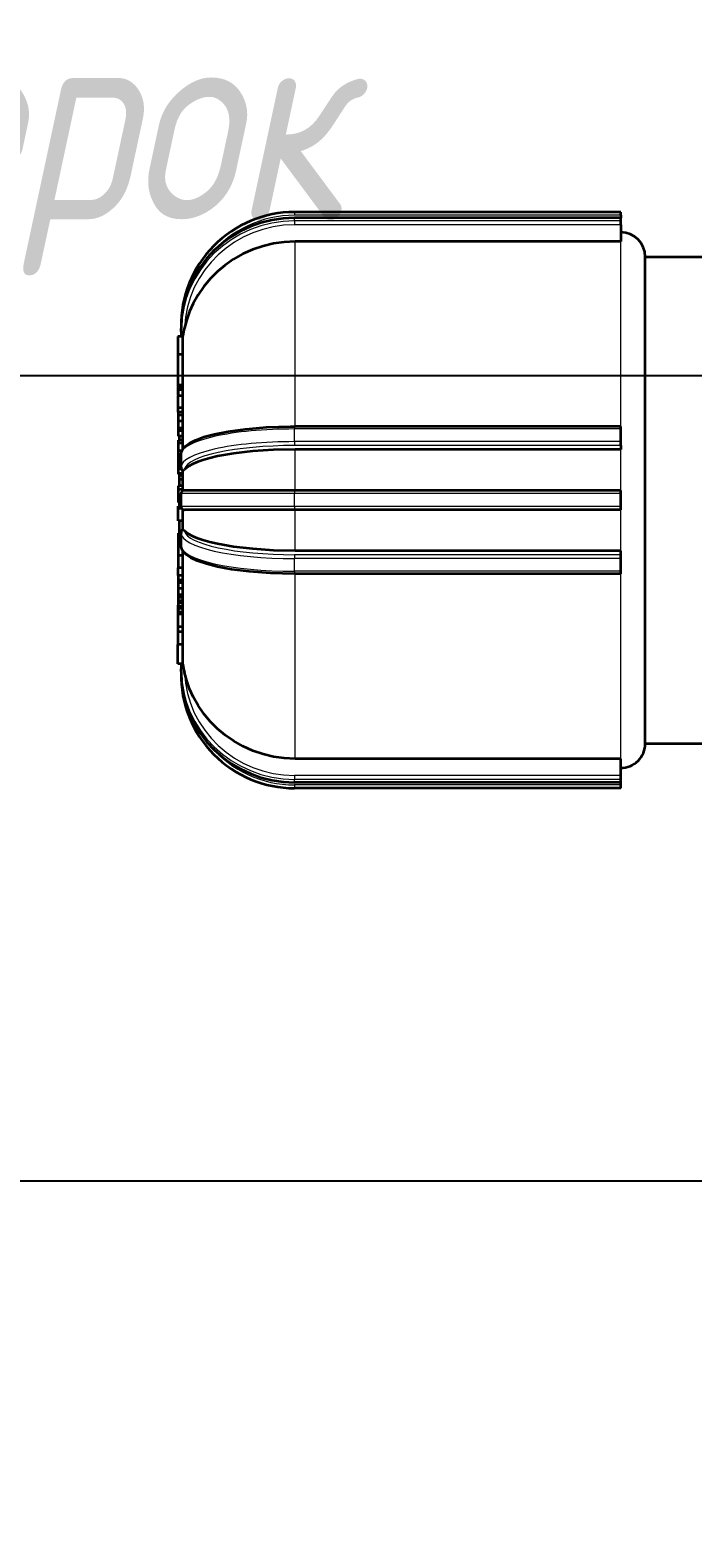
# Model space of a CAD drawing. Header units: millimetres. Extents: x -92220 to 11040, y -5929 to 27498.
# Drawn here: x 629.5 to 670.3, y 959.2 to 1050.9 of the extents above; entities that cross this region are included whole.
import ezdxf

# ---------------------------------------------------------------- set-up
doc = ezdxf.new("R2010")
doc.units = ezdxf.units.MM
doc.linetypes.add('DASHED', pattern=[19.05, 12.7, -6.35])
doc.layers.add('100 noprint', color=1, linetype='Continuous', plot=False)
for name, color, linetype in [('11 Водоразборный узел', 7, 'Continuous'), ('13 Канализация 2', 7, 'Continuous'), ('17 Конструкции 2', 7, 'Continuous')]:
    doc.layers.add(name, color=color, linetype=linetype)
doc.styles.add('ГОСТ-ISOCPEUR', font='isocpeui.ttf', dxfattribs={"width": 0.8})

msp = doc.modelspace()

# ---------------------------------------------------------------- hatches: boundary and pattern name
at = {"layer": '13 Канализация 2', "lineweight": -3}
h = msp.add_hatch(dxfattribs=at)
h.set_pattern_fill('ANSI31', color=256, scale=5, style=0)
edge = h.paths.add_edge_path()
edge.add_spline(control_points=[(664.915, 290.277), (664.915, 341.994), (628.229, 510.29), (522.3, 772.257), (425.22, 1009.271), (382.25, 1145.415), (382.25, 1173.332)], knot_values=[0, 0, 0, 0, 155.15014, 509.990275, 846.315293, 930.06842, 930.06842, 930.06842, 930.06842], degree=3, periodic=0)
edge.add_line((382.25, 1173.332), (367.75, 1173.332))
edge.add_spline(control_points=[(367.75, 1173.332), (367.75, 1168.03), (368.309, 1157.506), (371.257, 1136.928), (380.109, 1102.678), (396.541, 1055.793), (416.211, 1000.294), (443.732, 927.574), (479.579, 837.678), (523.563, 730.443), (559.233, 640.781), (585.784, 568.329), (604.379, 513.535), (621.243, 458.197), (633.727, 411.712), (641.835, 374.288), (646.564, 346.285), (649.662, 318.244), (650.416, 299.506), (650.416, 290.15)], knot_values=[0, 0, 0, 0, 15.907348, 31.557603, 62.293665, 121.816569, 180.558117, 238.945503, 355.06006, 470.884691, 586.666378, 644.51775, 702.358128, 760.231569, 818.048411, 846.692333, 875.078415, 903.208583, 931.274439, 931.274439, 931.274439, 931.274439], degree=3, periodic=0)
edge.add_line((650.416, 290.15), (664.915, 290.277))

# ---------------------------------------------------------------- linework, layer by layer
at = {"layer": '100 noprint', "color": 2, "linetype": 'DASHED', "ltscale": 10}
msp.add_line((11039.857, 980), (0, 980), dxfattribs=at)
at = {"layer": '11 Водоразборный узел', "lineweight": 13}
for p, q in [((645.833, 1039.712), (645.833, 1039.512)), ((665.937, 1039.512), (645.833, 1039.512)), ((645.833, 1039.352), (645.833, 1039.347)), ((645.833, 1039.167), (645.833, 1039.347)), ((665.937, 1039.347), (645.833, 1039.347)), ((645.833, 1039.167), (645.833, 1038.927)), ((665.937, 1039.167), (645.833, 1039.167)), ((665.937, 1038.927), (645.833, 1038.927)), ((665.937, 1038.163), (665.937, 1038.451)), ((645.865, 1026.499), (645.865, 1037.893)), ((665.937, 1026.255), (665.937, 1037.893)), ((645.833, 1026.499), (645.833, 1026.344)), ((645.833, 1025.565), (645.833, 1026.344)), ((665.937, 1026.344), (645.833, 1026.344)), ((645.833, 1025.565), (645.833, 1025.325)), ((665.937, 1025.565), (645.833, 1025.565)), ((665.937, 1025.325), (645.833, 1025.325)), ((645.865, 1022.562), (645.865, 1025.086)), ((665.937, 1022.562), (665.937, 1025.086)), ((645.833, 1022.362), (638.833, 1022.362)), ((645.833, 1022.562), (645.833, 1022.362)), ((645.833, 1021.562), (645.833, 1022.362)), ((665.937, 1022.362), (645.833, 1022.362)), ((645.833, 1021.562), (638.833, 1021.562)), ((645.833, 1021.562), (645.833, 1021.362)), ((665.937, 1021.562), (645.833, 1021.562)), ((645.865, 1018.837), (645.865, 1021.362)), ((665.937, 1018.837), (665.937, 1021.362)), ((645.833, 1018.598), (645.833, 1018.358)), ((665.937, 1018.598), (645.833, 1018.598)), ((645.833, 1017.579), (645.833, 1018.358)), ((665.937, 1018.358), (645.833, 1018.358)), ((645.833, 1017.579), (645.833, 1017.424)), ((665.937, 1017.579), (645.833, 1017.579)), ((645.865, 1014.051), (645.865, 1017.424)), ((665.937, 1014.051), (665.937, 1017.668)), ((645.865, 1006.03), (645.865, 1014.051)), ((665.937, 1006.03), (665.937, 1014.051)), ((665.937, 1005.472), (665.937, 1005.76)), ((645.833, 1004.996), (645.833, 1004.756)), ((665.937, 1004.996), (645.833, 1004.996)), ((645.833, 1004.577), (645.833, 1004.756)), ((665.937, 1004.756), (645.833, 1004.756)), ((645.833, 1004.577), (645.833, 1004.571)), ((665.937, 1004.577), (645.833, 1004.577)), ((645.833, 1004.412), (645.833, 1004.212)), ((665.937, 1004.412), (645.833, 1004.412))]:
    msp.add_line(p, q, dxfattribs=at)
at = {"layer": '11 Водоразборный узел', "lineweight": 35}
for p, q in [((665.937, 1039.712), (645.833, 1039.712)), ((665.937, 1039.352), (645.833, 1039.352)), ((665.937, 1039.512), (665.937, 1039.712)), ((665.937, 1039.512), (665.937, 1039.352)), ((665.937, 1039.347), (665.937, 1039.352)), ((665.937, 1039.167), (665.937, 1039.347)), ((665.937, 1038.927), (665.937, 1039.167)), ((665.937, 1038.927), (665.937, 1037.893)), ((665.937, 1037.893), (645.865, 1037.893)), ((667.437, 1014.77), (667.437, 1036.962)), ((667.437, 1036.962), (671.437, 1036.962)), ((638.937, 1032.05), (638.637, 1032.05)), ((638.637, 1032.05), (638.637, 1030.937)), ((638.833, 1032.347), (638.833, 1032.527)), ((638.937, 1025.101), (638.937, 1032.063)), ((638.937, 1030.937), (638.637, 1030.937)), ((638.637, 1030.937), (638.637, 1029.037)), ((638.937, 1029.037), (638.637, 1029.037)), ((638.637, 1029.037), (638.637, 1028.425)), ((638.937, 1028.909), (638.647, 1028.909)), ((638.647, 1028.909), (638.647, 1028.767)), ((638.937, 1028.767), (638.647, 1028.767)), ((638.647, 1028.767), (638.647, 1028.386)), ((638.937, 1028.386), (638.647, 1028.386)), ((638.647, 1027.654), (638.647, 1028.386)), ((638.937, 1027.654), (638.647, 1027.654)), ((638.647, 1027.371), (638.647, 1027.654)), ((638.937, 1027.371), (638.647, 1027.371)), ((638.647, 1027.371), (638.647, 1027.195)), ((638.937, 1027.195), (638.647, 1027.195)), ((638.647, 1027.195), (638.647, 1026.825)), ((638.937, 1026.825), (638.647, 1026.825)), ((638.647, 1026.825), (638.647, 1026.402)), ((638.937, 1026.402), (638.647, 1026.402)), ((638.647, 1026.402), (638.647, 1026.23)), ((665.937, 1026.499), (645.833, 1026.499)), ((665.937, 1026.344), (665.937, 1026.499)), ((665.937, 1025.565), (665.937, 1026.344)), ((638.937, 1026.23), (638.647, 1026.23)), ((638.647, 1026.23), (638.647, 1025.911)), ((638.937, 1025.911), (638.647, 1025.911)), ((638.937, 1025.655), (638.647, 1025.655)), ((638.647, 1025.655), (638.647, 1025.466)), ((638.937, 1025.466), (638.647, 1025.466)), ((638.647, 1025.466), (638.647, 1024.993)), ((638.726, 1025.911), (638.726, 1025.655)), ((665.937, 1025.325), (665.937, 1025.565)), ((638.879, 1024.993), (638.647, 1024.993)), ((638.647, 1024.993), (638.647, 1024.723)), ((638.833, 1024.723), (638.647, 1024.723)), ((638.647, 1024.723), (638.647, 1023.992)), ((638.833, 1023.99), (638.833, 1024.77)), ((665.937, 1025.086), (645.865, 1025.086)), ((665.937, 1025.325), (665.937, 1025.086)), ((638.833, 1023.992), (638.647, 1023.992)), ((638.647, 1023.992), (638.647, 1023.939)), ((638.647, 1023.939), (638.647, 1023.876)), ((638.835, 1023.939), (638.647, 1023.939)), ((638.846, 1023.876), (638.647, 1023.876)), ((638.647, 1023.876), (638.647, 1023.607)), ((638.937, 1023.607), (638.647, 1023.607)), ((638.647, 1023.607), (638.647, 1023.554)), ((638.937, 1023.554), (638.647, 1023.554)), ((638.726, 1023.554), (638.726, 1023.484)), ((638.937, 1022.537), (638.937, 1023.765)), ((638.937, 1022.849), (638.647, 1022.849)), ((638.647, 1022.849), (638.647, 1022.615)), ((638.937, 1022.615), (638.647, 1022.615)), ((638.647, 1022.615), (638.647, 1022.031)), ((638.937, 1023.484), (638.726, 1023.484)), ((638.726, 1023.484), (638.726, 1023.225)), ((638.726, 1023.225), (638.726, 1022.849)), ((638.937, 1023.225), (638.726, 1023.225)), ((638.833, 1022.031), (638.647, 1022.031)), ((638.647, 1022.031), (638.647, 1021.849)), ((638.833, 1021.849), (638.647, 1021.849)), ((638.647, 1021.849), (638.647, 1021.816)), ((638.833, 1021.816), (638.647, 1021.816)), ((638.726, 1021.816), (638.726, 1021.583)), ((638.833, 1021.562), (638.833, 1022.362)), ((645.833, 1022.562), (639.038, 1022.562)), ((665.937, 1022.562), (645.833, 1022.562)), ((665.937, 1022.362), (665.937, 1022.562)), ((665.937, 1021.562), (665.937, 1022.362)), ((638.833, 1021.583), (638.647, 1021.583)), ((638.647, 1021.566), (638.647, 1021.583)), ((638.833, 1021.566), (638.647, 1021.566)), ((638.647, 1021.456), (638.647, 1021.566)), ((638.863, 1021.456), (638.647, 1021.456)), ((638.647, 1021.439), (638.647, 1021.456)), ((638.875, 1021.439), (638.647, 1021.439)), ((638.647, 1020.678), (638.647, 1021.439)), ((638.937, 1020.158), (638.937, 1021.386)), ((645.833, 1021.362), (639.038, 1021.362)), ((665.937, 1021.362), (645.833, 1021.362)), ((665.937, 1021.362), (665.937, 1021.562)), ((638.937, 1020.678), (638.647, 1020.678)), ((638.833, 1019.916), (638.647, 1019.916)), ((638.647, 1019.916), (638.647, 1019.861)), ((638.833, 1019.861), (638.647, 1019.861)), ((638.647, 1019.861), (638.647, 1019.661)), ((638.726, 1020.678), (638.726, 1019.916)), ((638.833, 1019.154), (638.833, 1019.933)), ((638.833, 1019.661), (638.647, 1019.661)), ((638.647, 1019.661), (638.647, 1019.606)), ((638.833, 1019.606), (638.647, 1019.606)), ((638.647, 1019.606), (638.647, 1019.53)), ((638.833, 1019.53), (638.647, 1019.53)), ((638.647, 1019.53), (638.647, 1019.475)), ((638.833, 1019.475), (638.647, 1019.475)), ((638.647, 1019.475), (638.647, 1018.554)), ((638.647, 1018.554), (638.647, 1017.791)), ((638.937, 1018.554), (638.647, 1018.554)), ((638.937, 1016.928), (638.937, 1018.822)), ((665.937, 1018.837), (645.865, 1018.837)), ((665.937, 1018.598), (665.937, 1018.837)), ((665.937, 1018.358), (665.937, 1018.598)), ((665.937, 1017.579), (665.937, 1018.358)), ((638.937, 1017.791), (638.647, 1017.791)), ((638.647, 1017.321), (638.647, 1017.791)), ((638.647, 1017.321), (638.647, 1017.036)), ((638.937, 1017.321), (638.647, 1017.321)), ((665.937, 1017.424), (645.833, 1017.424)), ((665.937, 1017.424), (665.937, 1017.579)), ((638.937, 1017.036), (638.647, 1017.036)), ((638.647, 1017.036), (638.647, 1016.87)), ((638.647, 1016.87), (638.647, 1016.517)), ((638.937, 1016.87), (638.647, 1016.87)), ((638.937, 1016.517), (638.647, 1016.517)), ((638.647, 1016.517), (638.647, 1016.122)), ((638.937, 1011.86), (638.937, 1016.928)), ((638.637, 1015.498), (638.637, 1014.956)), ((638.937, 1016.122), (638.647, 1016.122)), ((638.647, 1016.122), (638.647, 1015.96)), ((638.647, 1015.96), (638.647, 1015.76)), ((638.937, 1015.96), (638.647, 1015.96)), ((638.937, 1015.76), (638.647, 1015.76)), ((638.647, 1015.76), (638.647, 1015.631)), ((638.647, 1015.631), (638.647, 1015.419)), ((638.937, 1015.631), (638.647, 1015.631)), ((638.937, 1015.419), (638.647, 1015.419)), ((638.647, 1015.419), (638.647, 1015.277)), ((638.647, 1015.277), (638.647, 1015.063)), ((638.937, 1015.277), (638.647, 1015.277)), ((638.637, 1014.956), (638.637, 1014.156)), ((638.937, 1015.063), (638.647, 1015.063)), ((638.647, 1015.063), (638.647, 1014.936)), ((638.937, 1014.936), (638.647, 1014.936)), ((667.437, 1006.962), (667.437, 1014.77)), ((638.937, 1014.156), (638.637, 1014.156)), ((638.637, 1014.156), (638.637, 1013.856)), ((638.937, 1013.856), (638.637, 1013.856)), ((638.637, 1013.856), (638.637, 1013.056)), ((638.937, 1013.056), (638.637, 1013.056)), ((638.637, 1011.873), (638.637, 1013.056)), ((638.937, 1011.873), (638.637, 1011.873)), ((638.833, 1011.396), (638.833, 1011.576)), ((667.437, 1006.962), (671.437, 1006.962)), ((665.937, 1006.03), (645.865, 1006.03)), ((665.937, 1004.996), (665.937, 1006.03)), ((665.937, 1004.571), (645.833, 1004.571)), ((665.937, 1004.756), (665.937, 1004.996)), ((665.937, 1004.577), (665.937, 1004.756)), ((665.937, 1004.571), (665.937, 1004.577)), ((665.937, 1004.412), (665.937, 1004.571)), ((665.937, 1004.212), (665.937, 1004.412)), ((665.937, 1004.212), (645.833, 1004.212))]:
    msp.add_line(p, q, dxfattribs=at)
at = {"layer": '11 Водоразборный узел', "lineweight": 35, "flags": 128}
for points in [[(645.865, 1037.893), (645.198, 1037.862), (644.536, 1037.769), (643.887, 1037.615), (643.255, 1037.401), (642.648, 1037.129), (642.07, 1036.803), (641.556, 1036.446), (641.077, 1036.046), (640.637, 1035.606), (640.239, 1035.129), (639.888, 1034.619), (639.584, 1034.08), (639.362, 1033.593), (639.18, 1033.09), (639.038, 1032.575)], [(638.837, 1032.102), (638.838, 1032.098), (638.84, 1032.095), (638.847, 1032.089), (638.876, 1032.076), (638.939, 1032.063)], [(638.833, 1024.77), (638.868, 1024.964), (638.963, 1025.138), (639.124, 1025.308), (639.348, 1025.469), (639.721, 1025.659), (640.243, 1025.851), (640.892, 1026.026), (641.743, 1026.194), (642.813, 1026.341), (644.101, 1026.449), (645.583, 1026.498), (645.833, 1026.499)], [(645.865, 1025.086), (644.536, 1025.058), (643.255, 1024.973), (642.07, 1024.834), (641.077, 1024.66), (640.604, 1024.55), (640.18, 1024.43), (639.862, 1024.321), (639.584, 1024.206), (639.266, 1024.036), (639.038, 1023.858)], [(645.865, 1018.837), (644.536, 1018.866), (643.255, 1018.951), (642.07, 1019.089), (641.077, 1019.263), (640.604, 1019.373), (640.18, 1019.493), (639.862, 1019.602), (639.584, 1019.717), (639.266, 1019.887), (639.038, 1020.065)], [(645.833, 1017.424), (644.344, 1017.461), (643.04, 1017.558), (641.948, 1017.696), (641.071, 1017.857), (640.395, 1018.026), (639.829, 1018.219), (639.43, 1018.406), (639.162, 1018.583), (639.011, 1018.726), (638.894, 1018.898), (638.837, 1019.087), (638.833, 1019.154)], [(638.837, 1011.821), (638.838, 1011.825), (638.84, 1011.828), (638.847, 1011.835), (638.876, 1011.847), (638.939, 1011.86)], [(638.837, 1011.821), (638.838, 1011.825), (638.84, 1011.828), (638.847, 1011.835), (638.876, 1011.847), (638.939, 1011.86)], [(645.865, 1006.03), (645.198, 1006.061), (644.536, 1006.154), (643.887, 1006.308), (643.255, 1006.522), (642.648, 1006.794), (642.07, 1007.12), (641.556, 1007.477), (641.077, 1007.877), (640.637, 1008.317), (640.239, 1008.794), (639.888, 1009.304), (639.584, 1009.843), (639.362, 1010.33), (639.18, 1010.833), (639.038, 1011.348)]]:
    msp.add_lwpolyline(points, dxfattribs=at)
at = {"layer": '11 Водоразборный узел', "lineweight": 35}
for centre, radius, start, end in [((645.833, 1032.712), 7, 90, 180.76761), ((665.937, 1036.962), 1.5, 360, 90), ((645.489, 1032.346), 6.656, 179.99253, 182.10055), ((638.948, 1032.287), 0.223, 241.96241, 267.66233), ((645.833, 1030.993), 6.977, 166.89908, 171.17953), ((639.38, 1023.99), 0.548, 180.01477, 189.05004), ((639.032, 1023.936), 0.195, 189.32006, 241.72039), ((637.563, 1025.299), 2.062, 311.87395, 315.67999), ((639.033, 1022.362), 0.2, 105.04787, 180), ((639.035, 1022.338), 0.223, 89.21585, 104.16751), ((639.033, 1021.562), 0.2, 180, 254.95213), ((639.035, 1021.585), 0.223, 255.83249, 270.78416), ((639.38, 1019.933), 0.548, 170.94996, 179.98524), ((639.032, 1019.988), 0.195, 118.28006, 170.67994), ((637.563, 1018.624), 2.062, 44.32001, 48.12605), ((645.489, 1011.577), 6.656, 177.89945, 180.00747), ((645.833, 1012.93), 6.977, 188.82047, 193.10091), ((645.833, 1011.212), 7, 179.23239, 270.00001), ((665.937, 1006.962), 1.5, 269.99999, 360)]:
    msp.add_arc(centre, radius, start, end, dxfattribs=at)
at = {"layer": '11 Водоразборный узел', "lineweight": 13}
for centre, start, end in [((645.833, 1032.712), 90, 139.60117), ((645.833, 1011.212), 220.39838, 269.99999)]:
    msp.add_arc(centre, 6.8, start, end, dxfattribs=at)
at = {"layer": '11 Водоразборный узел', "lineweight": 35}
for centre, major_axis, start_param, end_param in [((645.833, 1032.526), (7, -0.005), 1.571465, 3.142099), ((645.833, 1011.397), (7, 0.005), 3.141086, 4.71172)]:
    msp.add_ellipse(centre, major_axis=major_axis, ratio=0.975102, start_param=start_param, end_param=end_param, dxfattribs=at)
at = {"layer": '11 Водоразборный узел', "lineweight": 13}
for centre, major_axis, ratio, start_param, end_param in [((645.833, 1032.526), (7, 0), 0.97437, 1.570796, 3.141465), ((645.833, 1032.346), (7, 0), 0.97437, 1.570796, 3.141465), ((645.833, 1032.301), (6.8, 0), 0.97437, 1.570796, 3.100268), ((645.833, 1024.77), (7, 0), 0.224951, 1.570796, 3.141593), ((645.833, 1023.99), (7, 0), 0.224951, 1.570796, 3.141593), ((645.833, 1023.795), (6.8, 0), 0.224951, 1.570796, 3.100268), ((645.833, 1019.933), (7, 0), 0.224951, 3.141593, 4.712389), ((645.833, 1020.128), (6.8, 0), 0.224951, 3.182918, 4.712389), ((645.833, 1019.154), (7, 0), 0.224951, 3.141593, 4.712389), ((645.833, 1011.577), (7, 0), 0.97437, 3.14172, 4.712389), ((645.833, 1011.397), (7, 0), 0.97437, 3.14172, 4.712389), ((645.833, 1011.622), (6.8, 0), 0.97437, 3.182918, 4.712389)]:
    msp.add_ellipse(centre, major_axis=major_axis, ratio=ratio, start_param=start_param, end_param=end_param, dxfattribs=at)
at = {"layer": '13 Канализация 2', "lineweight": 80, "start_tangent": (0, 1), "end_tangent": (0, 1)}
for points in [[(650.416, 290.15), (649.338, 318.196), (646.309, 346.162), (641.636, 374.161), (635.636, 402.169), (620.939, 458.087), (604.087, 513.453), (585.566, 568.248), (565.714, 622.586), (523.38, 730.351), (479.79, 837.66), (437.028, 945.614), (416.446, 1000.253), (396.659, 1055.562), (377.982, 1112.079), (370.734, 1141.948), (368.551, 1157.445), (367.75, 1173.332)], [(664.915, 290.277), (640.081, 443.427), (519.962, 777.317), (399.768, 1091.432), (382.25, 1173.332)]]:
    msp.add_spline(points, degree=3, dxfattribs=at)
at = {"layer": '17 Конструкции 2'}
msp.add_line((598.339, 1029.635), (683.716, 1029.635), dxfattribs=at)

# ---------------------------------------------------------------- texts
at = {"layer": '17 Конструкции 2', "insert": (607.231, 1035.81), "char_height": 12.5, "width": 83.08153, "attachment_point": 7, "style": 'ГОСТ-ISOCPEUR'}
msp.add_mtext('{упор для\\Pдверок}', dxfattribs=at)

doc.saveas('drawing.dxf')
